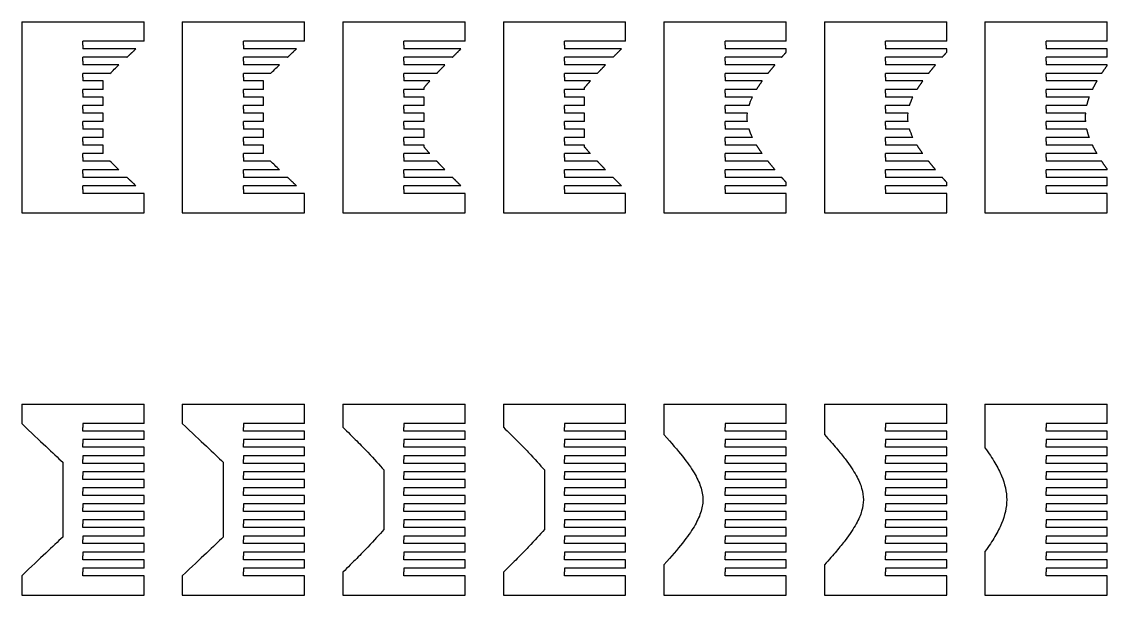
# Model space of a CAD drawing. Header units: millimetres. Extents: x -25 to 565, y 75 to 438.
# Drawn here: x -16 to 268, y 75 to 225 of the extents above; entities that cross this region are included whole.
import ezdxf

# ---------------------------------------------------------------- set-up
doc = ezdxf.new("R2010")
doc.units = ezdxf.units.MM
doc.layers.add('x_lower_sheets', color=7, linetype='CONTINUOUS')
doc.layers.add('y_lower_sheets', color=7, linetype='CONTINUOUS')

msp = doc.modelspace()

# ---------------------------------------------------------------- linework, layer by layer
at = {"layer": 'x_lower_sheets'}
for points in [[(-16, 125), (-16, 119.89)], [(-16, 125), (16, 125)], [(16, 119.9), (16, 125)], [(26, 125), (26, 119.89)], [(26, 125), (58, 125)], [(58, 119.9), (58, 125)], [(68, 125), (68, 118.98)], [(68, 125), (100, 125)], [(100, 119.9), (100, 125)], [(110, 125), (110, 118.98)], [(110, 125), (142, 125)], [(142, 119.9), (142, 125)], [(152, 125), (152, 117.02)], [(152, 125), (184, 125)], [(184, 119.9), (184, 125)], [(194, 125), (194, 117.02)], [(194, 125), (226, 125)], [(226, 119.9), (226, 125)], [(236, 125), (236, 113.56)], [(236, 125), (268, 125)], [(268, 119.9), (268, 125)], [(16, 119.9), (0, 119.9)], [(0, 119.9), (0, 118.9)], [(58, 119.9), (42, 119.9)], [(42, 119.9), (42, 118.9)], [(100, 119.9), (84, 119.9)], [(84, 119.9), (84, 118.9)], [(142, 119.9), (126, 119.9)], [(126, 119.9), (126, 118.9)], [(184, 119.9), (168, 119.9)], [(168, 119.9), (168, 118.9)], [(226, 119.9), (210, 119.9)], [(210, 119.9), (210, 118.9)], [(268, 119.9), (252, 119.9)], [(252, 119.9), (252, 118.9)], [(0, 117.9), (0, 118.9)], [(16, 117.9), (0, 117.9)], [(16, 115.7), (16, 117.9)], [(42, 117.9), (42, 118.9)], [(58, 117.9), (42, 117.9)], [(58, 115.7), (58, 117.9)], [(84, 117.9), (84, 118.9)], [(100, 117.9), (84, 117.9)], [(100, 115.7), (100, 117.9)], [(126, 117.9), (126, 118.9)], [(142, 117.9), (126, 117.9)], [(142, 115.7), (142, 117.9)], [(168, 117.9), (168, 118.9)], [(184, 117.9), (168, 117.9)], [(184, 115.7), (184, 117.9)], [(210, 117.9), (210, 118.9)], [(226, 117.9), (210, 117.9)], [(226, 115.7), (226, 117.9)], [(252, 117.9), (252, 118.9)], [(268, 117.9), (252, 117.9)], [(268, 115.7), (268, 117.9)], [(16, 115.7), (0, 115.7)], [(0, 115.7), (0, 114.7)], [(0, 113.7), (0, 114.7)], [(16, 113.7), (0, 113.7)], [(16, 111.5), (16, 113.7)], [(58, 115.7), (42, 115.7)], [(42, 115.7), (42, 114.7)], [(42, 113.7), (42, 114.7)], [(58, 113.7), (42, 113.7)], [(58, 111.5), (58, 113.7)], [(100, 115.7), (84, 115.7)], [(84, 115.7), (84, 114.7)], [(84, 113.7), (84, 114.7)], [(100, 113.7), (84, 113.7)], [(100, 111.5), (100, 113.7)], [(142, 115.7), (126, 115.7)], [(126, 115.7), (126, 114.7)], [(126, 113.7), (126, 114.7)], [(142, 113.7), (126, 113.7)], [(142, 111.5), (142, 113.7)], [(184, 115.7), (168, 115.7)], [(168, 115.7), (168, 114.7)], [(168, 113.7), (168, 114.7)], [(184, 113.7), (168, 113.7)], [(184, 111.5), (184, 113.7)], [(226, 115.7), (210, 115.7)], [(210, 115.7), (210, 114.7)], [(210, 113.7), (210, 114.7)], [(226, 113.7), (210, 113.7)], [(226, 111.5), (226, 113.7)], [(268, 115.7), (252, 115.7)], [(252, 115.7), (252, 114.7)], [(252, 113.7), (252, 114.7)], [(268, 113.7), (252, 113.7)], [(268, 111.5), (268, 113.7)], [(16, 111.5), (0, 111.5)], [(0, 111.5), (0, 110.5)], [(58, 111.5), (42, 111.5)], [(42, 111.5), (42, 110.5)], [(100, 111.5), (84, 111.5)], [(84, 111.5), (84, 110.5)], [(142, 111.5), (126, 111.5)], [(126, 111.5), (126, 110.5)], [(184, 111.5), (168, 111.5)], [(168, 111.5), (168, 110.5)], [(226, 111.5), (210, 111.5)], [(210, 111.5), (210, 110.5)], [(268, 111.5), (252, 111.5)], [(252, 111.5), (252, 110.5)], [(-5.27, 109.78), (-5.27, 90.22)], [(0, 109.5), (0, 110.5)], [(16, 109.5), (0, 109.5)], [(16, 107.3), (16, 109.5)], [(36.73, 109.78), (36.73, 90.22)], [(42, 109.5), (42, 110.5)], [(58, 109.5), (42, 109.5)], [(58, 107.3), (58, 109.5)], [(84, 109.5), (84, 110.5)], [(100, 109.5), (84, 109.5)], [(100, 107.3), (100, 109.5)], [(126, 109.5), (126, 110.5)], [(142, 109.5), (126, 109.5)], [(142, 107.3), (142, 109.5)], [(168, 109.5), (168, 110.5)], [(184, 109.5), (168, 109.5)], [(184, 107.3), (184, 109.5)], [(210, 109.5), (210, 110.5)], [(226, 109.5), (210, 109.5)], [(226, 107.3), (226, 109.5)], [(252, 109.5), (252, 110.5)], [(268, 109.5), (252, 109.5)], [(268, 107.3), (268, 109.5)], [(16, 107.3), (0, 107.3)], [(0, 107.3), (0, 106.3)], [(0, 105.3), (0, 106.3)], [(16, 105.3), (0, 105.3)], [(16, 103.1), (16, 105.3)], [(58, 107.3), (42, 107.3)], [(42, 107.3), (42, 106.3)], [(42, 105.3), (42, 106.3)], [(58, 105.3), (42, 105.3)], [(58, 103.1), (58, 105.3)], [(78.73, 107.77), (78.73, 92.23)], [(100, 107.3), (84, 107.3)], [(84, 107.3), (84, 106.3)], [(84, 105.3), (84, 106.3)], [(100, 105.3), (84, 105.3)], [(100, 103.1), (100, 105.3)], [(120.73, 107.77), (120.73, 92.23)], [(142, 107.3), (126, 107.3)], [(126, 107.3), (126, 106.3)], [(126, 105.3), (126, 106.3)], [(142, 105.3), (126, 105.3)], [(142, 103.1), (142, 105.3)], [(184, 107.3), (168, 107.3)], [(168, 107.3), (168, 106.3)], [(168, 105.3), (168, 106.3)], [(184, 105.3), (168, 105.3)], [(184, 103.1), (184, 105.3)], [(226, 107.3), (210, 107.3)], [(210, 107.3), (210, 106.3)], [(210, 105.3), (210, 106.3)], [(226, 105.3), (210, 105.3)], [(226, 103.1), (226, 105.3)], [(268, 107.3), (252, 107.3)], [(252, 107.3), (252, 106.3)], [(252, 105.3), (252, 106.3)], [(268, 105.3), (252, 105.3)], [(268, 103.1), (268, 105.3)], [(16, 103.1), (0, 103.1)], [(0, 103.1), (0, 102.1)], [(58, 103.1), (42, 103.1)], [(42, 103.1), (42, 102.1)], [(100, 103.1), (84, 103.1)], [(84, 103.1), (84, 102.1)], [(142, 103.1), (126, 103.1)], [(126, 103.1), (126, 102.1)], [(184, 103.1), (168, 103.1)], [(168, 103.1), (168, 102.1)], [(226, 103.1), (210, 103.1)], [(210, 103.1), (210, 102.1)], [(268, 103.1), (252, 103.1)], [(252, 103.1), (252, 102.1)], [(0, 101.1), (0, 102.1)], [(16, 101.1), (0, 101.1)], [(16, 98.9), (16, 101.1)], [(42, 101.1), (42, 102.1)], [(58, 101.1), (42, 101.1)], [(58, 98.9), (58, 101.1)], [(84, 101.1), (84, 102.1)], [(100, 101.1), (84, 101.1)], [(100, 98.9), (100, 101.1)], [(126, 101.1), (126, 102.1)], [(142, 101.1), (126, 101.1)], [(142, 98.9), (142, 101.1)], [(168, 101.1), (168, 102.1)], [(184, 101.1), (168, 101.1)], [(184, 98.9), (184, 101.1)], [(210, 101.1), (210, 102.1)], [(226, 101.1), (210, 101.1)], [(226, 98.9), (226, 101.1)], [(252, 101.1), (252, 102.1)], [(268, 101.1), (252, 101.1)], [(268, 98.9), (268, 101.1)], [(16, 98.9), (0, 98.9)], [(0, 98.9), (0, 97.9)], [(0, 96.9), (0, 97.9)], [(16, 96.9), (0, 96.9)], [(16, 94.7), (16, 96.9)], [(58, 98.9), (42, 98.9)], [(42, 98.9), (42, 97.9)], [(42, 96.9), (42, 97.9)], [(58, 96.9), (42, 96.9)], [(58, 94.7), (58, 96.9)], [(100, 98.9), (84, 98.9)], [(84, 98.9), (84, 97.9)], [(84, 96.9), (84, 97.9)], [(100, 96.9), (84, 96.9)], [(100, 94.7), (100, 96.9)], [(142, 98.9), (126, 98.9)], [(126, 98.9), (126, 97.9)], [(126, 96.9), (126, 97.9)], [(142, 96.9), (126, 96.9)], [(142, 94.7), (142, 96.9)], [(184, 98.9), (168, 98.9)], [(168, 98.9), (168, 97.9)], [(168, 96.9), (168, 97.9)], [(184, 96.9), (168, 96.9)], [(184, 94.7), (184, 96.9)], [(226, 98.9), (210, 98.9)], [(210, 98.9), (210, 97.9)], [(210, 96.9), (210, 97.9)], [(226, 96.9), (210, 96.9)], [(226, 94.7), (226, 96.9)], [(268, 98.9), (252, 98.9)], [(252, 98.9), (252, 97.9)], [(252, 96.9), (252, 97.9)], [(268, 96.9), (252, 96.9)], [(268, 94.7), (268, 96.9)], [(16, 94.7), (0, 94.7)], [(0, 94.7), (0, 93.7)], [(58, 94.7), (42, 94.7)], [(42, 94.7), (42, 93.7)], [(100, 94.7), (84, 94.7)], [(84, 94.7), (84, 93.7)], [(142, 94.7), (126, 94.7)], [(126, 94.7), (126, 93.7)], [(184, 94.7), (168, 94.7)], [(168, 94.7), (168, 93.7)], [(226, 94.7), (210, 94.7)], [(210, 94.7), (210, 93.7)], [(268, 94.7), (252, 94.7)], [(252, 94.7), (252, 93.7)], [(0, 92.7), (0, 93.7)], [(16, 92.7), (0, 92.7)], [(16, 90.5), (16, 92.7)], [(42, 92.7), (42, 93.7)], [(58, 92.7), (42, 92.7)], [(58, 90.5), (58, 92.7)], [(84, 92.7), (84, 93.7)], [(100, 92.7), (84, 92.7)], [(100, 90.5), (100, 92.7)], [(126, 92.7), (126, 93.7)], [(142, 92.7), (126, 92.7)], [(142, 90.5), (142, 92.7)], [(168, 92.7), (168, 93.7)], [(184, 92.7), (168, 92.7)], [(184, 90.5), (184, 92.7)], [(210, 92.7), (210, 93.7)], [(226, 92.7), (210, 92.7)], [(226, 90.5), (226, 92.7)], [(252, 92.7), (252, 93.7)], [(268, 92.7), (252, 92.7)], [(268, 90.5), (268, 92.7)], [(16, 90.5), (0, 90.5)], [(0, 90.5), (0, 89.5)], [(0, 88.5), (0, 89.5)], [(16, 88.5), (0, 88.5)], [(16, 86.3), (16, 88.5)], [(58, 90.5), (42, 90.5)], [(42, 90.5), (42, 89.5)], [(42, 88.5), (42, 89.5)], [(58, 88.5), (42, 88.5)], [(58, 86.3), (58, 88.5)], [(100, 90.5), (84, 90.5)], [(84, 90.5), (84, 89.5)], [(84, 88.5), (84, 89.5)], [(100, 88.5), (84, 88.5)], [(100, 86.3), (100, 88.5)], [(142, 90.5), (126, 90.5)], [(126, 90.5), (126, 89.5)], [(126, 88.5), (126, 89.5)], [(142, 88.5), (126, 88.5)], [(142, 86.3), (142, 88.5)], [(184, 90.5), (168, 90.5)], [(168, 90.5), (168, 89.5)], [(168, 88.5), (168, 89.5)], [(184, 88.5), (168, 88.5)], [(184, 86.3), (184, 88.5)], [(226, 90.5), (210, 90.5)], [(210, 90.5), (210, 89.5)], [(210, 88.5), (210, 89.5)], [(226, 88.5), (210, 88.5)], [(226, 86.3), (226, 88.5)], [(268, 90.5), (252, 90.5)], [(252, 90.5), (252, 89.5)], [(252, 88.5), (252, 89.5)], [(268, 88.5), (252, 88.5)], [(268, 86.3), (268, 88.5)], [(16, 86.3), (0, 86.3)], [(0, 86.3), (0, 85.3)], [(0, 84.3), (0, 85.3)], [(58, 86.3), (42, 86.3)], [(42, 86.3), (42, 85.3)], [(42, 84.3), (42, 85.3)], [(100, 86.3), (84, 86.3)], [(84, 86.3), (84, 85.3)], [(84, 84.3), (84, 85.3)], [(142, 86.3), (126, 86.3)], [(126, 86.3), (126, 85.3)], [(126, 84.3), (126, 85.3)], [(184, 86.3), (168, 86.3)], [(168, 86.3), (168, 85.3)], [(168, 84.3), (168, 85.3)], [(226, 86.3), (210, 86.3)], [(210, 86.3), (210, 85.3)], [(210, 84.3), (210, 85.3)], [(236, 86.44), (236, 75)], [(268, 86.3), (252, 86.3)], [(252, 86.3), (252, 85.3)], [(252, 84.3), (252, 85.3)], [(16, 84.3), (0, 84.3)], [(16, 82.1), (16, 84.3)], [(58, 84.3), (42, 84.3)], [(58, 82.1), (58, 84.3)], [(100, 84.3), (84, 84.3)], [(100, 82.1), (100, 84.3)], [(142, 84.3), (126, 84.3)], [(142, 82.1), (142, 84.3)], [(152, 82.98), (152, 75)], [(184, 84.3), (168, 84.3)], [(184, 82.1), (184, 84.3)], [(194, 82.98), (194, 75)], [(226, 84.3), (210, 84.3)], [(226, 82.1), (226, 84.3)], [(268, 84.3), (252, 84.3)], [(268, 82.1), (268, 84.3)], [(-16, 80.11), (-16, 75)], [(16, 82.1), (0, 82.1)], [(0, 82.1), (0, 81.1)], [(0, 80.1), (0, 81.1)], [(16, 80.1), (0, 80.1)], [(16, 75), (16, 80.1)], [(26, 80.11), (26, 75)], [(58, 82.1), (42, 82.1)], [(42, 82.1), (42, 81.1)], [(42, 80.1), (42, 81.1)], [(58, 80.1), (42, 80.1)], [(58, 75), (58, 80.1)], [(68, 81.02), (68, 75)], [(100, 82.1), (84, 82.1)], [(84, 82.1), (84, 81.1)], [(84, 80.1), (84, 81.1)], [(100, 80.1), (84, 80.1)], [(100, 75), (100, 80.1)], [(110, 81.02), (110, 75)], [(142, 82.1), (126, 82.1)], [(126, 82.1), (126, 81.1)], [(126, 80.1), (126, 81.1)], [(142, 80.1), (126, 80.1)], [(142, 75), (142, 80.1)], [(184, 82.1), (168, 82.1)], [(168, 82.1), (168, 81.1)], [(168, 80.1), (168, 81.1)], [(184, 80.1), (168, 80.1)], [(184, 75), (184, 80.1)], [(226, 82.1), (210, 82.1)], [(210, 82.1), (210, 81.1)], [(210, 80.1), (210, 81.1)], [(226, 80.1), (210, 80.1)], [(226, 75), (226, 80.1)], [(268, 82.1), (252, 82.1)], [(252, 82.1), (252, 81.1)], [(252, 80.1), (252, 81.1)], [(268, 80.1), (252, 80.1)], [(268, 75), (268, 80.1)], [(-16, 75), (16, 75)], [(26, 75), (58, 75)], [(68, 75), (100, 75)], [(110, 75), (142, 75)], [(152, 75), (184, 75)], [(194, 75), (226, 75)], [(236, 75), (268, 75)]]:
    msp.add_open_spline(points, degree=1, dxfattribs=at)
for points, knots in [([(-16, 119.89), (-13.46, 117.51), (-11.43, 115.6), (-9.7, 113.97), (-7.96, 112.33), (-6.53, 110.97), (-5.27, 109.78)], [-2.9441744, -2.9441744, -2.9441744, -2.9441744, -2.5933787, -2.5933787, -2.5933787, -2.242583, -2.242583, -2.242583, -2.242583]), ([(26, 119.89), (28.54, 117.51), (30.57, 115.6), (32.3, 113.97), (34.04, 112.33), (35.47, 110.97), (36.73, 109.78)], [-2.9441744, -2.9441744, -2.9441744, -2.9441744, -2.5933787, -2.5933787, -2.5933787, -2.242583, -2.242583, -2.242583, -2.242583]), ([(68, 118.98), (69.37, 117.64), (70.57, 116.45), (71.64, 115.36), (72.72, 114.28), (73.67, 113.3), (74.53, 112.4), (76.25, 110.61), (77.6, 109.11), (78.73, 107.77)], [-1.8225461, -1.8225461, -1.8225461, -1.8225461, -1.6260931, -1.6260931, -1.6260931, -1.4296401, -1.4296401, -1.4296401, -1.0367341, -1.0367341, -1.0367341, -1.0367341]), ([(110, 118.98), (111.37, 117.64), (112.57, 116.45), (113.64, 115.36), (114.72, 114.28), (115.67, 113.3), (116.53, 112.4), (118.25, 110.61), (119.6, 109.11), (120.73, 107.77)], [-1.8225461, -1.8225461, -1.8225461, -1.8225461, -1.6260931, -1.6260931, -1.6260931, -1.4296401, -1.4296401, -1.4296401, -1.0367341, -1.0367341, -1.0367341, -1.0367341]), ([(152, 117.02), (154.04, 114.78), (155.6, 112.96), (156.87, 111.35), (158.13, 109.74), (159.11, 108.35), (159.88, 107.06), (160.65, 105.78), (161.21, 104.6), (161.6, 103.45), (161.98, 102.3), (162.19, 101.18), (162.19, 100)], [-1.260138, -1.260138, -1.260138, -1.260138, -0.945104, -0.945104, -0.945104, -0.630069, -0.630069, -0.630069, -0.315035, -0.315035, -0.315035, 0, 0, 0, 0]), ([(194, 117.02), (195.23, 115.67), (196.25, 114.51), (197.14, 113.47), (198.02, 112.42), (198.76, 111.5), (199.4, 110.66), (200.69, 108.97), (201.6, 107.6), (202.29, 106.35), (202.97, 105.12), (203.44, 104.02), (203.74, 102.99), (204.05, 101.95), (204.19, 100.98), (204.19, 100), (204.19, 99.02), (204.05, 98.05), (203.74, 97.01), (203.44, 95.98), (202.97, 94.88), (202.29, 93.65), (201.6, 92.4), (200.69, 91.03), (199.4, 89.34), (198.76, 88.5), (198.02, 87.58), (197.14, 86.53), (196.25, 85.49), (195.23, 84.33), (194, 82.98)], [-1.260138, -1.260138, -1.260138, -1.260138, -1.102621, -1.102621, -1.102621, -0.945104, -0.945104, -0.945104, -0.630069, -0.630069, -0.630069, -0.315035, -0.315035, -0.315035, 0, 0, 0, 0.315035, 0.315035, 0.315035, 0.630069, 0.630069, 0.630069, 0.945104, 0.945104, 0.945104, 1.102621, 1.102621, 1.102621, 1.260138, 1.260138, 1.260138, 1.260138]), ([(236, 113.56), (237.03, 112.15), (237.88, 110.86), (238.59, 109.66), (239.3, 108.45), (239.87, 107.32), (240.32, 106.24), (241.23, 104.07), (241.68, 102.08), (241.68, 100)], [-0.8255274, -0.8255274, -0.8255274, -0.8255274, -0.6191455, -0.6191455, -0.6191455, -0.4127637, -0.4127637, -0.4127637, 0, 0, 0, 0]), ([(162.19, 100), (162.19, 98.82), (161.98, 97.7), (161.6, 96.55), (161.21, 95.4), (160.65, 94.22), (159.88, 92.94), (159.11, 91.65), (158.13, 90.26), (156.87, 88.65), (155.6, 87.04), (154.04, 85.22), (152, 82.98)], [0, 0, 0, 0, 0.315035, 0.315035, 0.315035, 0.630069, 0.630069, 0.630069, 0.945104, 0.945104, 0.945104, 1.260138, 1.260138, 1.260138, 1.260138]), ([(241.68, 100), (241.68, 97.92), (241.23, 95.93), (240.32, 93.76), (239.87, 92.68), (239.3, 91.55), (238.59, 90.34), (237.88, 89.14), (237.03, 87.85), (236, 86.44)], [0, 0, 0, 0, 0.4127637, 0.4127637, 0.4127637, 0.6191455, 0.6191455, 0.6191455, 0.8255274, 0.8255274, 0.8255274, 0.8255274]), ([(78.73, 92.23), (77.6, 90.89), (76.25, 89.39), (74.53, 87.6), (73.67, 86.7), (72.72, 85.72), (71.64, 84.64), (70.57, 83.55), (69.37, 82.36), (68, 81.02)], [1.0367341, 1.0367341, 1.0367341, 1.0367341, 1.4296401, 1.4296401, 1.4296401, 1.6260931, 1.6260931, 1.6260931, 1.8225461, 1.8225461, 1.8225461, 1.8225461]), ([(120.73, 92.23), (119.6, 90.89), (118.25, 89.39), (116.53, 87.6), (115.67, 86.7), (114.72, 85.72), (113.64, 84.64), (112.57, 83.55), (111.37, 82.36), (110, 81.02)], [1.0367341, 1.0367341, 1.0367341, 1.0367341, 1.4296401, 1.4296401, 1.4296401, 1.6260931, 1.6260931, 1.6260931, 1.8225461, 1.8225461, 1.8225461, 1.8225461]), ([(-5.27, 90.22), (-6.53, 89.03), (-7.96, 87.67), (-9.7, 86.03), (-11.43, 84.4), (-13.46, 82.49), (-16, 80.11)], [2.242583, 2.242583, 2.242583, 2.242583, 2.5933787, 2.5933787, 2.5933787, 2.9441744, 2.9441744, 2.9441744, 2.9441744]), ([(36.73, 90.22), (35.47, 89.03), (34.04, 87.67), (32.3, 86.03), (30.57, 84.4), (28.54, 82.49), (26, 80.11)], [2.242583, 2.242583, 2.242583, 2.242583, 2.5933787, 2.5933787, 2.5933787, 2.9441744, 2.9441744, 2.9441744, 2.9441744])]:
    msp.add_open_spline(points, degree=3, knots=knots, dxfattribs=at)
at = {"layer": 'y_lower_sheets'}
for points, degree in [([(-16, 225), (16, 225)], 1), ([(-16, 225), (-16, 175)], 1), ([(16, 219.9), (16, 225)], 1), ([(26, 225), (58, 225)], 1), ([(26, 225), (26, 175)], 1), ([(58, 219.9), (58, 225)], 1), ([(68, 225), (100, 225)], 1), ([(68, 225), (68, 175)], 1), ([(100, 219.9), (100, 225)], 1), ([(110, 225), (142, 225)], 1), ([(110, 225), (110, 175)], 1), ([(142, 219.9), (142, 225)], 1), ([(152, 225), (184, 225)], 1), ([(152, 225), (152, 175)], 1), ([(184, 219.9), (184, 225)], 1), ([(194, 225), (226, 225)], 1), ([(194, 225), (194, 175)], 1), ([(226, 219.9), (226, 225)], 1), ([(236, 225), (268, 225)], 1), ([(236, 225), (236, 175)], 1), ([(268, 219.9), (268, 225)], 1), ([(16, 219.9), (0, 219.9)], 1), ([(0, 218.9), (0, 219.9)], 1), ([(0, 218.9), (0, 217.9)], 1), ([(58, 219.9), (42, 219.9)], 1), ([(42, 218.9), (42, 219.9)], 1), ([(42, 218.9), (42, 217.9)], 1), ([(100, 219.9), (84, 219.9)], 1), ([(84, 218.9), (84, 219.9)], 1), ([(84, 218.9), (84, 217.9)], 1), ([(142, 219.9), (126, 219.9)], 1), ([(126, 218.9), (126, 219.9)], 1), ([(126, 218.9), (126, 217.9)], 1), ([(184, 219.9), (168, 219.9)], 1), ([(168, 218.9), (168, 219.9)], 1), ([(168, 218.9), (168, 217.9)], 1), ([(226, 219.9), (210, 219.9)], 1), ([(210, 218.9), (210, 219.9)], 1), ([(210, 218.9), (210, 217.9)], 1), ([(268, 219.9), (252, 219.9)], 1), ([(252, 218.9), (252, 219.9)], 1), ([(252, 218.9), (252, 217.9)], 1), ([(13.88, 217.9), (0, 217.9)], 1), ([(11.54, 215.7), (12.63, 216.73), (13.88, 217.9)], 2), ([(55.88, 217.9), (42, 217.9)], 1), ([(53.54, 215.7), (54.63, 216.73), (55.88, 217.9)], 2), ([(98.9, 217.9), (84, 217.9)], 1), ([(96.69, 215.7), (97.73, 216.74), (98.9, 217.9)], 2), ([(140.9, 217.9), (126, 217.9)], 1), ([(138.69, 215.7), (139.73, 216.74), (140.9, 217.9)], 2), ([(184, 217.9), (168, 217.9)], 1), ([(182.81, 215.7), (183.38, 216.34), (184, 217.02)], 2), ([(184, 217.02), (184, 217.9)], 1), ([(226, 217.9), (210, 217.9)], 1), ([(224.81, 215.7), (225.38, 216.34), (226, 217.02)], 2), ([(226, 217.02), (226, 217.9)], 1), ([(268, 217.9), (252, 217.9)], 1), ([(268, 215.7), (268, 217.9)], 1), ([(11.54, 215.7), (0, 215.7)], 1), ([(0, 214.7), (0, 215.7)], 1), ([(0, 214.7), (0, 213.7)], 1), ([(9.41, 213.7), (0, 213.7)], 1), ([(7.09, 211.5), (7.8, 212.17), (8.57, 212.9), (9.41, 213.7)], 3), ([(53.54, 215.7), (42, 215.7)], 1), ([(42, 214.7), (42, 215.7)], 1), ([(42, 214.7), (42, 213.7)], 1), ([(51.41, 213.7), (42, 213.7)], 1), ([(49.09, 211.5), (49.8, 212.17), (50.57, 212.9), (51.41, 213.7)], 3), ([(96.69, 215.7), (84, 215.7)], 1), ([(84, 214.7), (84, 215.7)], 1), ([(84, 214.7), (84, 213.7)], 1), ([(94.72, 213.7), (84, 213.7)], 1), ([(92.61, 211.5), (93.58, 212.52), (94.72, 213.7)], 2), ([(138.69, 215.7), (126, 215.7)], 1), ([(126, 214.7), (126, 215.7)], 1), ([(126, 214.7), (126, 213.7)], 1), ([(136.72, 213.7), (126, 213.7)], 1), ([(134.61, 211.5), (135.58, 212.52), (136.72, 213.7)], 2), ([(182.81, 215.7), (168, 215.7)], 1), ([(168, 214.7), (168, 215.7)], 1), ([(168, 214.7), (168, 213.7)], 1), ([(181.06, 213.7), (168, 213.7)], 1), ([(179.25, 211.5), (180.08, 212.54), (181.06, 213.7)], 2), ([(224.81, 215.7), (210, 215.7)], 1), ([(210, 214.7), (210, 215.7)], 1), ([(210, 214.7), (210, 213.7)], 1), ([(223.06, 213.7), (210, 213.7)], 1), ([(221.25, 211.5), (222.08, 212.54), (223.06, 213.7)], 2), ([(268, 215.7), (252, 215.7)], 1), ([(252, 214.7), (252, 215.7)], 1), ([(252, 214.7), (252, 213.7)], 1), ([(268, 213.7), (252, 213.7)], 1), ([(266.57, 211.5), (267.22, 212.5), (268, 213.56)], 2), ([(268, 213.56), (268, 213.7)], 1), ([(7.09, 211.5), (0, 211.5)], 1), ([(0, 210.5), (0, 211.5)], 1), ([(0, 210.5), (0, 209.5)], 1), ([(49.09, 211.5), (42, 211.5)], 1), ([(42, 210.5), (42, 211.5)], 1), ([(42, 210.5), (42, 209.5)], 1), ([(92.61, 211.5), (84, 211.5)], 1), ([(84, 210.5), (84, 211.5)], 1), ([(84, 210.5), (84, 209.5)], 1), ([(134.61, 211.5), (126, 211.5)], 1), ([(126, 210.5), (126, 211.5)], 1), ([(126, 210.5), (126, 209.5)], 1), ([(179.25, 211.5), (168, 211.5)], 1), ([(168, 210.5), (168, 211.5)], 1), ([(168, 210.5), (168, 209.5)], 1), ([(221.25, 211.5), (210, 211.5)], 1), ([(210, 210.5), (210, 211.5)], 1), ([(210, 210.5), (210, 209.5)], 1), ([(266.57, 211.5), (252, 211.5)], 1), ([(252, 210.5), (252, 211.5)], 1), ([(252, 210.5), (252, 209.5)], 1), ([(5.27, 209.5), (0, 209.5)], 1), ([(5.27, 207.3), (5.27, 209.5)], 1), ([(47.27, 209.5), (42, 209.5)], 1), ([(47.27, 207.3), (47.27, 209.5)], 1), ([(90.77, 209.5), (84, 209.5)], 1), ([(89.27, 207.77), (89.95, 208.58), (90.77, 209.5)], 2), ([(89.27, 207.3), (89.27, 207.77)], 1), ([(132.77, 209.5), (126, 209.5)], 1), ([(131.27, 207.77), (131.95, 208.58), (132.77, 209.5)], 2), ([(131.27, 207.3), (131.27, 207.77)], 1), ([(177.74, 209.5), (168, 209.5)], 1), ([(176.26, 207.3), (176.9, 208.34), (177.74, 209.5)], 2), ([(219.74, 209.5), (210, 209.5)], 1), ([(218.26, 207.3), (218.9, 208.34), (219.74, 209.5)], 2), ([(265.32, 209.5), (252, 209.5)], 1), ([(264.15, 207.3), (264.66, 208.36), (265.32, 209.5)], 2), ([(5.27, 207.3), (0, 207.3)], 1), ([(0, 206.3), (0, 207.3)], 1), ([(0, 206.3), (0, 205.3)], 1), ([(5.27, 205.3), (0, 205.3)], 1), ([(5.27, 203.1), (5.27, 205.3)], 1), ([(47.27, 207.3), (42, 207.3)], 1), ([(42, 206.3), (42, 207.3)], 1), ([(42, 206.3), (42, 205.3)], 1), ([(47.27, 205.3), (42, 205.3)], 1), ([(47.27, 203.1), (47.27, 205.3)], 1), ([(89.27, 207.3), (84, 207.3)], 1), ([(84, 206.3), (84, 207.3)], 1), ([(84, 206.3), (84, 205.3)], 1), ([(89.27, 205.3), (84, 205.3)], 1), ([(89.27, 203.1), (89.27, 205.3)], 1), ([(131.27, 207.3), (126, 207.3)], 1), ([(126, 206.3), (126, 207.3)], 1), ([(126, 206.3), (126, 205.3)], 1), ([(131.27, 205.3), (126, 205.3)], 1), ([(131.27, 203.1), (131.27, 205.3)], 1), ([(176.26, 207.3), (168, 207.3)], 1), ([(168, 206.3), (168, 207.3)], 1), ([(168, 206.3), (168, 205.3)], 1), ([(175.16, 205.3), (168, 205.3)], 1), ([(174.29, 203.1), (174.51, 203.81), (174.8, 204.54), (175.16, 205.3)], 3), ([(218.26, 207.3), (210, 207.3)], 1), ([(210, 206.3), (210, 207.3)], 1), ([(210, 206.3), (210, 205.3)], 1), ([(217.16, 205.3), (210, 205.3)], 1), ([(216.29, 203.1), (216.51, 203.81), (216.8, 204.54), (217.16, 205.3)], 3), ([(264.15, 207.3), (252, 207.3)], 1), ([(252, 206.3), (252, 207.3)], 1), ([(252, 206.3), (252, 205.3)], 1), ([(263.31, 205.3), (252, 205.3)], 1), ([(262.66, 203.1), (262.9, 204.18), (263.31, 205.3)], 2), ([(5.27, 203.1), (0, 203.1)], 1), ([(0, 202.1), (0, 203.1)], 1), ([(0, 202.1), (0, 201.1)], 1), ([(47.27, 203.1), (42, 203.1)], 1), ([(42, 202.1), (42, 203.1)], 1), ([(42, 202.1), (42, 201.1)], 1), ([(89.27, 203.1), (84, 203.1)], 1), ([(84, 202.1), (84, 203.1)], 1), ([(84, 202.1), (84, 201.1)], 1), ([(131.27, 203.1), (126, 203.1)], 1), ([(126, 202.1), (126, 203.1)], 1), ([(126, 202.1), (126, 201.1)], 1), ([(174.29, 203.1), (168, 203.1)], 1), ([(168, 202.1), (168, 203.1)], 1), ([(168, 202.1), (168, 201.1)], 1), ([(216.29, 203.1), (210, 203.1)], 1), ([(210, 202.1), (210, 203.1)], 1), ([(210, 202.1), (210, 201.1)], 1), ([(262.66, 203.1), (252, 203.1)], 1), ([(252, 202.1), (252, 203.1)], 1), ([(252, 202.1), (252, 201.1)], 1), ([(5.27, 201.1), (0, 201.1)], 1), ([(5.27, 198.9), (0, 198.9)], 1), ([(0, 197.9), (0, 198.9)], 1), ([(5.27, 198.9), (5.27, 201.1)], 1), ([(47.27, 201.1), (42, 201.1)], 1), ([(47.27, 198.9), (42, 198.9)], 1), ([(42, 197.9), (42, 198.9)], 1), ([(47.27, 198.9), (47.27, 201.1)], 1), ([(89.27, 201.1), (84, 201.1)], 1), ([(89.27, 198.9), (84, 198.9)], 1), ([(84, 197.9), (84, 198.9)], 1), ([(89.27, 198.9), (89.27, 201.1)], 1), ([(131.27, 201.1), (126, 201.1)], 1), ([(131.27, 198.9), (126, 198.9)], 1), ([(126, 197.9), (126, 198.9)], 1), ([(131.27, 198.9), (131.27, 201.1)], 1), ([(173.87, 201.1), (168, 201.1)], 1), ([(173.87, 198.9), (168, 198.9)], 1), ([(168, 197.9), (168, 198.9)], 1), ([(173.87, 198.9), (173.79, 199.64), (173.79, 200.36), (173.87, 201.1)], 3), ([(215.87, 201.1), (210, 201.1)], 1), ([(215.87, 198.9), (210, 198.9)], 1), ([(210, 197.9), (210, 198.9)], 1), ([(215.87, 198.9), (215.79, 199.64), (215.79, 200.36), (215.87, 201.1)], 3), ([(262.36, 201.1), (252, 201.1)], 1), ([(262.36, 198.9), (252, 198.9)], 1), ([(252, 197.9), (252, 198.9)], 1), ([(262.36, 198.9), (262.27, 200), (262.36, 201.1)], 2), ([(0, 197.9), (0, 196.9)], 1), ([(5.27, 196.9), (0, 196.9)], 1), ([(5.27, 194.7), (5.27, 196.9)], 1), ([(42, 197.9), (42, 196.9)], 1), ([(47.27, 196.9), (42, 196.9)], 1), ([(47.27, 194.7), (47.27, 196.9)], 1), ([(84, 197.9), (84, 196.9)], 1), ([(89.27, 196.9), (84, 196.9)], 1), ([(89.27, 194.7), (89.27, 196.9)], 1), ([(126, 197.9), (126, 196.9)], 1), ([(131.27, 196.9), (126, 196.9)], 1), ([(131.27, 194.7), (131.27, 196.9)], 1), ([(168, 197.9), (168, 196.9)], 1), ([(174.29, 196.9), (168, 196.9)], 1), ([(175.16, 194.7), (174.8, 195.46), (174.51, 196.19), (174.29, 196.9)], 3), ([(210, 197.9), (210, 196.9)], 1), ([(216.29, 196.9), (210, 196.9)], 1), ([(217.16, 194.7), (216.8, 195.46), (216.51, 196.19), (216.29, 196.9)], 3), ([(252, 197.9), (252, 196.9)], 1), ([(262.66, 196.9), (252, 196.9)], 1), ([(263.31, 194.7), (262.9, 195.82), (262.66, 196.9)], 2), ([(5.27, 194.7), (0, 194.7)], 1), ([(0, 193.7), (0, 194.7)], 1), ([(0, 193.7), (0, 192.7)], 1), ([(47.27, 194.7), (42, 194.7)], 1), ([(42, 193.7), (42, 194.7)], 1), ([(42, 193.7), (42, 192.7)], 1), ([(89.27, 194.7), (84, 194.7)], 1), ([(84, 193.7), (84, 194.7)], 1), ([(84, 193.7), (84, 192.7)], 1), ([(131.27, 194.7), (126, 194.7)], 1), ([(126, 193.7), (126, 194.7)], 1), ([(126, 193.7), (126, 192.7)], 1), ([(175.16, 194.7), (168, 194.7)], 1), ([(168, 193.7), (168, 194.7)], 1), ([(168, 193.7), (168, 192.7)], 1), ([(217.16, 194.7), (210, 194.7)], 1), ([(210, 193.7), (210, 194.7)], 1), ([(210, 193.7), (210, 192.7)], 1), ([(263.31, 194.7), (252, 194.7)], 1), ([(252, 193.7), (252, 194.7)], 1), ([(252, 193.7), (252, 192.7)], 1), ([(5.27, 192.7), (0, 192.7)], 1), ([(5.27, 190.5), (0, 190.5)], 1), ([(0, 189.5), (0, 190.5)], 1), ([(5.27, 190.5), (5.27, 192.7)], 1), ([(47.27, 192.7), (42, 192.7)], 1), ([(47.27, 190.5), (42, 190.5)], 1), ([(42, 189.5), (42, 190.5)], 1), ([(47.27, 190.5), (47.27, 192.7)], 1), ([(89.27, 192.7), (84, 192.7)], 1), ([(90.77, 190.5), (84, 190.5)], 1), ([(84, 189.5), (84, 190.5)], 1), ([(89.27, 192.23), (89.27, 192.7)], 1), ([(90.77, 190.5), (89.95, 191.42), (89.27, 192.23)], 2), ([(131.27, 192.7), (126, 192.7)], 1), ([(132.77, 190.5), (126, 190.5)], 1), ([(126, 189.5), (126, 190.5)], 1), ([(131.27, 192.23), (131.27, 192.7)], 1), ([(132.77, 190.5), (131.95, 191.42), (131.27, 192.23)], 2), ([(176.26, 192.7), (168, 192.7)], 1), ([(177.74, 190.5), (168, 190.5)], 1), ([(168, 189.5), (168, 190.5)], 1), ([(177.74, 190.5), (176.9, 191.66), (176.26, 192.7)], 2), ([(218.26, 192.7), (210, 192.7)], 1), ([(219.74, 190.5), (210, 190.5)], 1), ([(210, 189.5), (210, 190.5)], 1), ([(219.74, 190.5), (218.9, 191.66), (218.26, 192.7)], 2), ([(264.15, 192.7), (252, 192.7)], 1), ([(265.32, 190.5), (252, 190.5)], 1), ([(252, 189.5), (252, 190.5)], 1), ([(265.32, 190.5), (264.66, 191.64), (264.15, 192.7)], 2), ([(0, 189.5), (0, 188.5)], 1), ([(7.09, 188.5), (0, 188.5)], 1), ([(9.41, 186.3), (8.57, 187.1), (7.8, 187.83), (7.09, 188.5)], 3), ([(42, 189.5), (42, 188.5)], 1), ([(49.09, 188.5), (42, 188.5)], 1), ([(51.41, 186.3), (50.57, 187.1), (49.8, 187.83), (49.09, 188.5)], 3), ([(84, 189.5), (84, 188.5)], 1), ([(92.61, 188.5), (84, 188.5)], 1), ([(94.72, 186.3), (93.58, 187.48), (92.61, 188.5)], 2), ([(126, 189.5), (126, 188.5)], 1), ([(134.61, 188.5), (126, 188.5)], 1), ([(136.72, 186.3), (135.58, 187.48), (134.61, 188.5)], 2), ([(168, 189.5), (168, 188.5)], 1), ([(179.25, 188.5), (168, 188.5)], 1), ([(181.06, 186.3), (180.08, 187.46), (179.25, 188.5)], 2), ([(210, 189.5), (210, 188.5)], 1), ([(221.25, 188.5), (210, 188.5)], 1), ([(223.06, 186.3), (222.08, 187.46), (221.25, 188.5)], 2), ([(252, 189.5), (252, 188.5)], 1), ([(266.57, 188.5), (252, 188.5)], 1), ([(268, 186.44), (267.22, 187.5), (266.57, 188.5)], 2), ([(9.41, 186.3), (0, 186.3)], 1), ([(0, 185.3), (0, 186.3)], 1), ([(0, 185.3), (0, 184.3)], 1), ([(51.41, 186.3), (42, 186.3)], 1), ([(42, 185.3), (42, 186.3)], 1), ([(42, 185.3), (42, 184.3)], 1), ([(94.72, 186.3), (84, 186.3)], 1), ([(84, 185.3), (84, 186.3)], 1), ([(84, 185.3), (84, 184.3)], 1), ([(136.72, 186.3), (126, 186.3)], 1), ([(126, 185.3), (126, 186.3)], 1), ([(126, 185.3), (126, 184.3)], 1), ([(181.06, 186.3), (168, 186.3)], 1), ([(168, 185.3), (168, 186.3)], 1), ([(168, 185.3), (168, 184.3)], 1), ([(223.06, 186.3), (210, 186.3)], 1), ([(210, 185.3), (210, 186.3)], 1), ([(210, 185.3), (210, 184.3)], 1), ([(268, 186.3), (252, 186.3)], 1), ([(252, 185.3), (252, 186.3)], 1), ([(252, 185.3), (252, 184.3)], 1), ([(268, 186.3), (268, 186.44)], 1), ([(11.54, 184.3), (0, 184.3)], 1), ([(13.88, 182.1), (0, 182.1)], 1), ([(0, 181.1), (0, 182.1)], 1), ([(13.88, 182.1), (12.63, 183.27), (11.54, 184.3)], 2), ([(53.54, 184.3), (42, 184.3)], 1), ([(55.88, 182.1), (42, 182.1)], 1), ([(42, 181.1), (42, 182.1)], 1), ([(55.88, 182.1), (54.63, 183.27), (53.54, 184.3)], 2), ([(96.69, 184.3), (84, 184.3)], 1), ([(98.9, 182.1), (84, 182.1)], 1), ([(84, 181.1), (84, 182.1)], 1), ([(98.9, 182.1), (97.73, 183.26), (96.69, 184.3)], 2), ([(138.69, 184.3), (126, 184.3)], 1), ([(140.9, 182.1), (126, 182.1)], 1), ([(126, 181.1), (126, 182.1)], 1), ([(140.9, 182.1), (139.73, 183.26), (138.69, 184.3)], 2), ([(182.81, 184.3), (168, 184.3)], 1), ([(184, 182.1), (168, 182.1)], 1), ([(168, 181.1), (168, 182.1)], 1), ([(184, 182.98), (183.38, 183.66), (182.81, 184.3)], 2), ([(184, 182.1), (184, 182.98)], 1), ([(224.81, 184.3), (210, 184.3)], 1), ([(226, 182.1), (210, 182.1)], 1), ([(210, 181.1), (210, 182.1)], 1), ([(226, 182.98), (225.38, 183.66), (224.81, 184.3)], 2), ([(226, 182.1), (226, 182.98)], 1), ([(268, 184.3), (252, 184.3)], 1), ([(268, 182.1), (252, 182.1)], 1), ([(252, 181.1), (252, 182.1)], 1), ([(268, 182.1), (268, 184.3)], 1), ([(0, 181.1), (0, 180.1)], 1), ([(16, 180.1), (0, 180.1)], 1), ([(16, 175), (16, 180.1)], 1), ([(42, 181.1), (42, 180.1)], 1), ([(58, 180.1), (42, 180.1)], 1), ([(58, 175), (58, 180.1)], 1), ([(84, 181.1), (84, 180.1)], 1), ([(100, 180.1), (84, 180.1)], 1), ([(100, 175), (100, 180.1)], 1), ([(126, 181.1), (126, 180.1)], 1), ([(142, 180.1), (126, 180.1)], 1), ([(142, 175), (142, 180.1)], 1), ([(168, 181.1), (168, 180.1)], 1), ([(184, 180.1), (168, 180.1)], 1), ([(184, 175), (184, 180.1)], 1), ([(210, 181.1), (210, 180.1)], 1), ([(226, 180.1), (210, 180.1)], 1), ([(226, 175), (226, 180.1)], 1), ([(252, 181.1), (252, 180.1)], 1), ([(268, 180.1), (252, 180.1)], 1), ([(268, 175), (268, 180.1)], 1), ([(-16, 175), (16, 175)], 1), ([(26, 175), (58, 175)], 1), ([(68, 175), (100, 175)], 1), ([(110, 175), (142, 175)], 1), ([(152, 175), (184, 175)], 1), ([(194, 175), (226, 175)], 1), ([(236, 175), (268, 175)], 1)]:
    msp.add_open_spline(points, degree=degree, dxfattribs=at)

doc.saveas('drawing.dxf')
